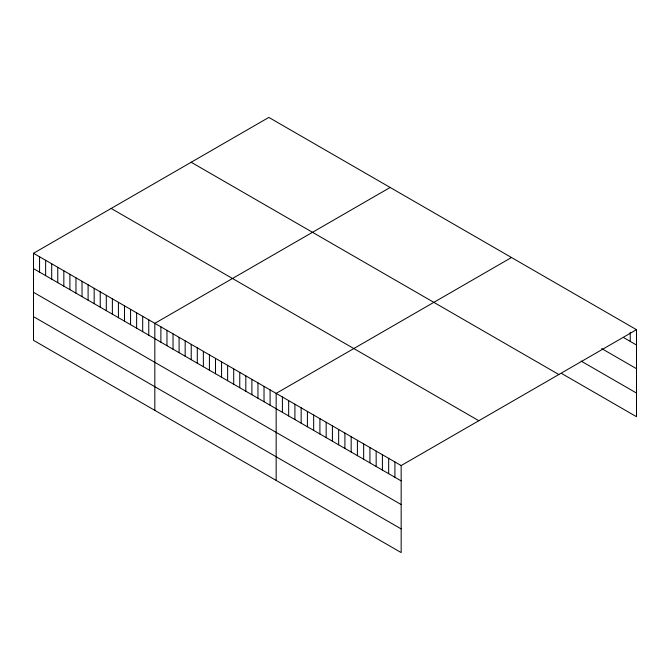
<?xml version="1.0" encoding="UTF-8"?>
<svg xmlns="http://www.w3.org/2000/svg" width="670" height="670" viewBox="0 0 670 670"><rect width="100%" height="100%" fill="white"/><g stroke="black" fill="none" stroke-linecap="round" stroke-linejoin="round"><path stroke-width="1" d="M33.5 253.285L401.163 465.558L401.163 552.582L33.5 340.318L33.5 253.285L268.838 117.417L636.5 329.682L636.5 416.715L561.494 373.408M390.166 187.466L154.829 323.334L154.829 410.367M511.495 257.514L276.157 393.382L276.157 480.415M401.163 465.558L636.5 329.682M623.996 337.814L636.5 345.025M601.677 348.576L636.5 368.684M581.141 361.097L636.5 393.055M191.176 162.249L558.839 374.522M111.161 208.445L478.824 420.718M33.5 268.628L401.163 480.901M33.5 292.288L401.163 504.552M33.5 316.659L401.163 528.931M630.252 332.211L630.252 341.415M394.915 461.948L394.915 477.291M388.667 458.339L388.667 473.682M382.411 454.729L382.411 470.072M376.163 451.119L376.163 466.462M369.915 447.51L369.915 462.853M363.659 443.9L363.659 459.243M357.411 440.291L357.411 455.633M351.164 436.689L351.164 452.032M344.908 433.08L344.908 448.423M338.66 429.47L338.66 444.813M332.412 425.86L332.412 441.203M326.164 422.251L326.164 437.594M319.908 418.641L319.908 433.984M313.661 415.031L313.661 430.375M307.413 411.422L307.413 426.765M301.157 407.821L301.157 423.164M294.909 404.211L294.909 419.554M288.661 400.601L288.661 415.944M282.405 396.992L282.405 412.335M270.094 389.881L270.094 405.224M264.022 386.381L264.022 401.724M257.958 382.872L257.958 398.215M251.895 379.371L251.895 394.714M245.823 375.87L245.823 391.213M239.759 372.369L239.759 387.712M233.696 368.868L233.696 384.212M227.624 365.359L227.624 380.702M221.561 361.859L221.561 377.202M215.497 358.358L215.497 373.701M209.425 354.857L209.425 370.2M203.362 351.356L203.362 366.699M197.298 347.847L197.298 363.19M191.226 344.347L191.226 359.69M185.163 340.846L185.163 356.189M179.091 337.345L179.091 352.688M173.028 333.844L173.028 349.187M166.964 330.335L166.964 345.678M160.892 326.834L160.892 342.177M148.765 319.833L148.765 335.176M142.693 316.332L142.693 331.675M136.63 312.823L136.63 328.166M130.566 309.322L130.566 324.665M124.494 305.822L124.494 321.165M118.431 302.321L118.431 317.664M112.367 298.82L112.367 314.163M106.296 295.311L106.296 310.654M100.232 291.81L100.232 307.153M94.168 288.309L94.168 303.652M88.097 284.809L88.097 300.152M82.033 281.308L82.033 296.651M75.961 277.799L75.961 293.142M69.898 274.298L69.898 289.641M63.834 270.797L63.834 286.14M57.762 267.297L57.762 282.639M51.699 263.796L51.699 279.139M45.635 260.287L45.635 275.63M39.564 256.786L39.564 272.129"/></g></svg>
